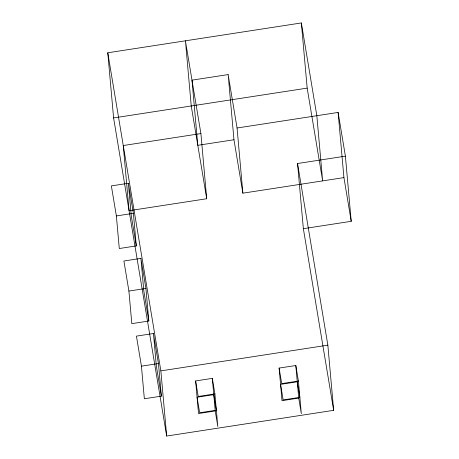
<?xml version="1.0" encoding="UTF-8"?>
<svg xmlns="http://www.w3.org/2000/svg" width="459" height="459" viewBox="0 0 459 459"><rect width="100%" height="100%" fill="white"/><g stroke="black" fill="none" stroke-linecap="round" stroke-linejoin="round"><path stroke-width="0.69" d="M338.111 112.432L343.929 177.604L242.88 193.17L237.068 128.004L338.111 112.432L345.403 156.146L297.541 163.519L327.852 345.157L333.67 410.323L166.68 436.05L113.597 117.94L107.779 52.774L301.356 22.95L316.836 115.714L322.654 180.88L307.174 88.117L301.356 22.95M228.152 74.576L191.988 80.147L197.806 145.319L233.97 139.748L228.152 74.576L237.068 128.004M113.597 117.94L307.174 88.117M200.904 133.575L123.259 145.532L129.077 210.704L206.716 198.741L200.904 133.575L185.425 40.811L191.242 105.977L206.716 198.741M128.377 183.273L111.359 185.895L116.374 215.942L119.283 248.526L136.3 245.904L133.391 213.32L128.377 183.273L131.285 215.856L136.3 245.904M116.374 215.942L133.391 213.32M333.67 410.323L303.359 228.685L351.221 221.313L345.403 156.146M140.913 258.388L123.896 261.01L128.904 291.058L131.813 323.641L148.831 321.019L145.922 288.436L140.913 258.388L143.816 290.977L148.831 321.019M128.904 291.058L145.922 288.436M153.444 333.509L136.426 336.131L141.441 366.173L144.35 398.756L161.367 396.14L158.458 363.551L153.444 333.509L156.353 366.093L161.367 396.14M141.441 366.173L158.458 363.551M166.68 436.05L160.862 370.883L327.852 345.157M215.225 410.954L198.523 413.525L195.62 380.941L212.316 378.371L214.91 393.914L217.818 426.497L215.225 410.954L212.316 378.371M298.717 398.091L282.021 400.661L279.112 368.078L295.814 365.507L298.407 381.05L301.311 413.634L298.717 398.091L295.814 365.507M214.91 393.914L198.213 396.484L195.62 380.941M298.407 381.05L281.706 383.621L279.112 368.078M343.929 177.604L351.221 221.313M233.97 139.748L242.88 193.17M107.779 52.774L160.862 370.883M297.541 163.519L303.359 228.685M213.768 394.66L197.072 397.236L199.665 412.779L216.367 410.203L213.768 394.66M297.266 381.802L280.564 384.372L283.157 399.915L299.859 397.339L297.266 381.802"/></g></svg>
